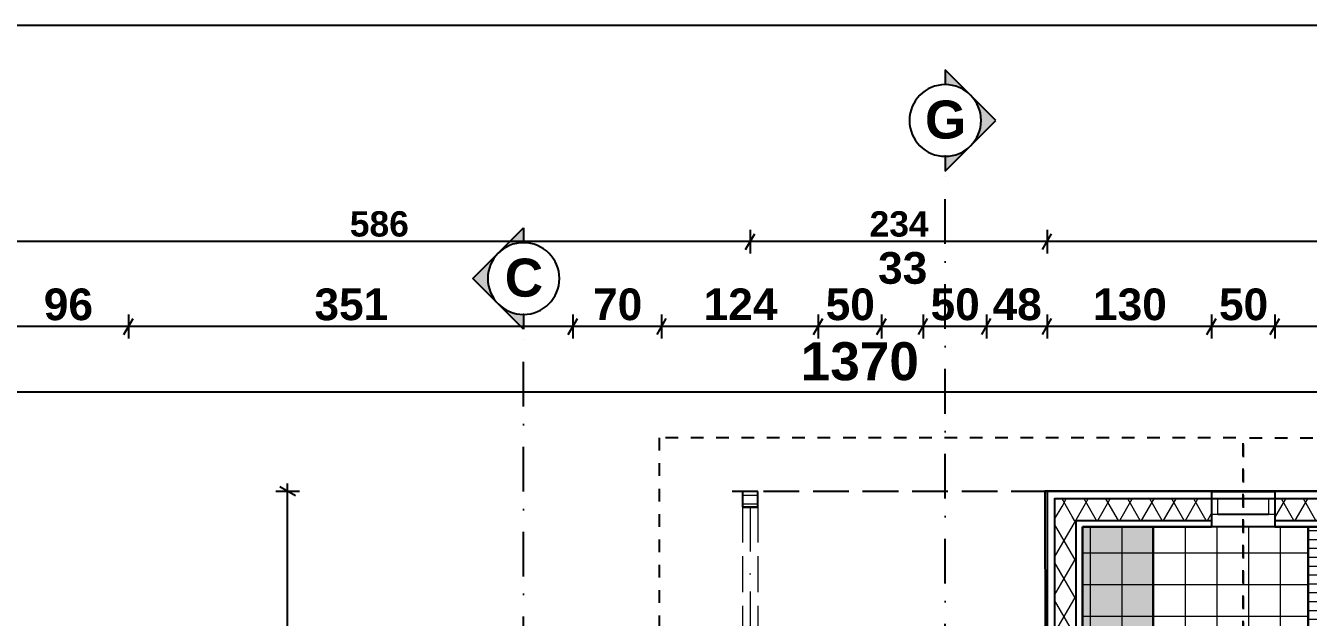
# Model space of a CAD drawing. Header units: millimetres. Extents: x -242231 to 419123, y -2399 to 525285.
# Drawn here: x -157106 to -146981, y 95833 to 100502 of the extents above; entities that cross this region are included whole.
import ezdxf

# ---------------------------------------------------------------- set-up
doc = ezdxf.new("R2010")
doc.units = ezdxf.units.MM
doc.set_wipeout_variables(frame=1)
for name, pattern in [('Dot & Dashed', [670.277762, 352.777767, -176.388884, 0, -141.111112]), ('Hidden Line', [391.222223, 282.222223, -109]), ('Short dashed', [200, 100, -100]), ('Wipeout_Contour', [1000, 0, -1000])]:
    doc.linetypes.add(name, pattern=pattern)
doc.layers.add('Walls', color=7, linetype='Continuous')
doc.styles.add('GENERATED_STYLE_1', font='swissb.ttf')
pattern_1 = [(0, (-154277.98, 76637.52), (0, 70), [])]
pattern_2 = [(60, (-154277.98, 76637.52), (-129.9038, 75), []), (120, (-154277.98, 76637.52), (129.9038, 75), [])]

# ---------------------------------------------------------------- blocks, each defined once
blk = doc.blocks.new('W Feature 1 10_8')
at = {"layer": 'Walls', "linetype": 'Continuous'}
for p, q in [((-250, 60), (250, 60)), ((250, -220), (-250, -220))]:
    blk.add_line(p, q, dxfattribs=at)
at = {"color": 254, "linetype": 'Wipeout_Contour', "lineweight": 0, "ltscale": 866.477528}
blk.add_wipeout([(-200, -120), (200, -120), (200, 0), (-200, 0)], dxfattribs=at).dxf.layer = 'Walls'
at = {"layer": 'Walls', "linetype": 'Continuous'}
for p, q in [((-250, 60), (-250, 0)), ((-250, 0), (-250, -120)), ((200, 0), (-200, 0)), ((250, 60), (250, 0)), ((250, 0), (250, -120)), ((-250, -120), (-250, -170)), ((-250, -170), (-250, -220)), ((-200, -120), (200, -120)), ((250, -120), (250, -170)), ((250, -170), (250, -220))]:
    blk.add_line(p, q, dxfattribs=at)
at = {"layer": 'Walls', "color": 102, "linetype": 'Continuous', "lineweight": 20}
for p, q in [((-200, 0), (-250, 0)), ((-200, -120), (-200, 0)), ((250, 0), (200, 0)), ((200, 0), (200, -120)), ((-250, -120), (-200, -120)), ((200, -120), (250, -120))]:
    blk.add_line(p, q, dxfattribs=at)
at = {"layer": 'Walls', "linetype": 'Continuous'}
for p in [(-250, 0), (250, 0)]:
    blk.add_point(p, dxfattribs=at)

msp = doc.modelspace()

# ---------------------------------------------------------------- hatches: boundary and pattern name
at = {"linetype": 'Continuous'}
for points in [[(-149847.16, 100036.26, -1), (-149847.16, 99470.575), (-149847.16, 99353.418), (-149447.16, 99753.418), (-149847.16, 100153.418)], [(-153175.806, 98788.875, 1), (-153175.806, 98223.189), (-153175.806, 98106.032), (-153575.806, 98506.032), (-153175.806, 98906.032)]]:
    msp.add_hatch(color=256, dxfattribs=at).paths.add_polyline_path(points, flags=0)
at = {"linetype": 'Continuous', "lineweight": 0}
h = msp.add_hatch(dxfattribs=at)
h.set_pattern_fill('BATT_INSULATION', color=1, style=0, pattern_type=2)
h.set_pattern_definition(pattern_2)
h.paths.add_polyline_path([(-148813.948, 96596.596), (-148983.948, 96766.574), (-148983.948, 96596.574)], flags=0)
h = msp.add_hatch(dxfattribs=at)
h.set_pattern_fill('BATT_INSULATION', color=1, style=0, pattern_type=2)
h.set_pattern_definition(pattern_2)
h.paths.add_polyline_path([(-148983.912, 96766.538), (-148813.948, 96596.596), (-148813.948, 96766.596), (-148983.912, 96766.574)], flags=0)
h = msp.add_hatch(dxfattribs=at)
h.set_pattern_fill('BATT_INSULATION', color=1, style=0, pattern_type=2)
h.set_pattern_definition(pattern_2)
h.paths.add_polyline_path([(-148813.948, 96596.596), (-147746.104, 96596.733), (-147746.126, 96766.733), (-148813.948, 96766.596)], flags=0)
h = msp.add_hatch(dxfattribs=at)
h.set_pattern_fill('BATT_INSULATION', color=1, style=0, pattern_type=2)
h.set_pattern_definition(pattern_2)
h.paths.add_polyline_path([(-146049.086, 96766.951), (-147246.126, 96766.797), (-147246.104, 96596.797), (-146049.064, 96596.951)], flags=0)
h = msp.add_hatch(dxfattribs=at)
h.set_pattern_fill('BATT_INSULATION', color=1, style=0, pattern_type=2)
h.set_pattern_definition(pattern_2)
h.paths.add_polyline_path([(-148983.948, 96596.574), (-148983.948, 94806.743), (-148813.948, 94806.743), (-148813.948, 96596.596)], flags=0)
msp.add_hatch(color=255, dxfattribs=at).paths.add_polyline_path([(-148763.937, 95592.967), (-148204.983, 95592.967), (-148204.983, 96546.674), (-148763.937, 96546.674)], flags=0)
at = {"linetype": 'Continuous', "lineweight": 15}
h = msp.add_hatch(dxfattribs=at)
h.set_pattern_fill('50__', color=251, style=0, pattern_type=2)
h.set_pattern_definition(pattern_1)
h.paths.add_polyline_path([(-146981.933, 94846.203), (-146861.933, 94846.235), (-146862.379, 96546.776), (-146982.379, 96546.745)], flags=0)

# ---------------------------------------------------------------- linework, layer by layer
at = {"linetype": 'Continuous'}
for p, q in [((-149447.16, 99753.418), (-149847.16, 100153.418)), ((-149847.16, 100153.418), (-149847.16, 100036.26)), ((-149847.16, 99353.418), (-149447.16, 99753.418)), ((-149847.16, 99470.575), (-149847.16, 99353.418)), ((-153575.806, 98506.032), (-153175.806, 98906.032)), ((-153175.806, 98906.032), (-153175.806, 98788.875)), ((-151423.579, 98735.014), (-151351.41, 98860.014)), ((-151423.579, 98735.014), (-151351.41, 98860.014)), ((-151387.494, 98891.264), (-151387.494, 98703.764)), ((-149080.032, 98735.014), (-149007.863, 98860.014)), ((-149080.032, 98735.014), (-149007.863, 98860.014)), ((-149043.948, 98891.264), (-149043.948, 98703.764)), ((-151387.494, 98797.514), (-157249.988, 98797.514)), ((-149043.948, 98797.514), (-151387.494, 98797.514)), ((-149043.948, 98797.514), (-151387.494, 98797.514)), ((-143547.142, 98797.514), (-149043.948, 98797.514)), ((-143547.142, 98797.514), (-149043.948, 98797.514)), ((-153175.806, 98106.032), (-153575.806, 98506.032)), ((-156294.512, 98221.438), (-156294.512, 98033.938)), ((-153175.806, 98223.189), (-153175.806, 98106.032)), ((-152786.535, 98221.438), (-152786.535, 98033.938)), ((-152086.535, 98221.438), (-152086.535, 98033.938)), ((-150850.662, 98221.438), (-150850.662, 98033.938)), ((-150350.662, 98221.438), (-150350.662, 98033.938)), ((-150022.706, 98221.438), (-150022.706, 98033.938)), ((-149522.706, 98221.438), (-149522.706, 98033.938)), ((-149043.948, 98221.438), (-149043.948, 98033.938)), ((-147746.133, 98221.438), (-147746.133, 98033.938)), ((-147246.133, 98221.438), (-147246.133, 98033.938)), ((-156294.512, 98127.688), (-157249.988, 98127.688)), ((-156330.596, 98065.188), (-156258.427, 98190.188)), ((-156330.596, 98065.188), (-156258.427, 98190.188)), ((-152786.535, 98127.688), (-156294.512, 98127.688)), ((-152786.535, 98127.688), (-156294.512, 98127.688)), ((-152786.535, 98127.688), (-156294.512, 98127.688)), ((-152822.619, 98065.188), (-152750.45, 98190.188)), ((-152822.619, 98065.188), (-152750.45, 98190.188)), ((-152086.535, 98127.688), (-152786.535, 98127.688)), ((-152122.619, 98065.188), (-152050.45, 98190.188)), ((-152122.619, 98065.188), (-152050.45, 98190.188)), ((-150850.662, 98127.688), (-152086.535, 98127.688)), ((-150850.662, 98127.688), (-152086.535, 98127.688)), ((-150886.747, 98065.188), (-150814.578, 98190.188)), ((-150886.747, 98065.188), (-150814.578, 98190.188)), ((-150350.662, 98127.688), (-150850.662, 98127.688)), ((-150350.662, 98127.688), (-150850.662, 98127.688)), ((-150386.747, 98065.188), (-150314.578, 98190.188)), ((-150386.747, 98065.188), (-150314.578, 98190.188)), ((-150022.706, 98127.688), (-150350.662, 98127.688)), ((-150022.706, 98127.688), (-150350.662, 98127.688)), ((-150022.706, 98127.688), (-150350.662, 98127.688)), ((-150058.791, 98065.188), (-149986.622, 98190.188)), ((-150058.791, 98065.188), (-149986.622, 98190.188)), ((-149522.706, 98127.688), (-150022.706, 98127.688)), ((-149522.706, 98127.688), (-150022.706, 98127.688)), ((-149558.791, 98065.188), (-149486.622, 98190.188)), ((-149558.791, 98065.188), (-149486.622, 98190.188)), ((-149043.948, 98127.688), (-149522.706, 98127.688)), ((-149080.032, 98065.188), (-149007.863, 98190.188)), ((-149080.032, 98065.188), (-149007.863, 98190.188)), ((-147746.133, 98127.688), (-149043.948, 98127.688)), ((-147746.133, 98127.688), (-149043.948, 98127.688)), ((-147782.218, 98065.188), (-147710.049, 98190.188)), ((-147782.218, 98065.188), (-147710.049, 98190.188)), ((-147246.133, 98127.688), (-147746.133, 98127.688)), ((-147246.133, 98127.688), (-147746.133, 98127.688)), ((-147282.218, 98065.188), (-147210.049, 98190.188)), ((-147282.218, 98065.188), (-147210.049, 98190.188)), ((-146049.094, 98127.688), (-147246.133, 98127.688)), ((-146049.094, 98127.688), (-147246.133, 98127.688)), ((-143547.142, 97609.551), (-157249.988, 97609.551)), ((-154944.459, 96826.567), (-155131.959, 96826.567)), ((-154975.709, 96790.482), (-155100.709, 96862.651)), ((-155038.209, 96826.567), (-155038.209, 96887.692)), ((-155038.209, 92422.806), (-155038.209, 96826.567)), ((-151327.578, 96825.919), (-151447.578, 96825.768)), ((-143547.142, 96827.344), (-149060.924, 96827.344)), ((-149060.924, 96827.344), (-149056.071, 92426.013)), ((-147746.133, 96826.733), (-149043.948, 96826.567)), ((-149043.948, 96826.567), (-149043.948, 96766.567)), ((-146049.094, 96826.951), (-147246.133, 96826.797)), ((-149043.948, 96766.567), (-149043.948, 94806.743)), ((-148983.948, 96766.574), (-148983.948, 96596.574)), ((-148813.948, 96766.596), (-148983.912, 96766.574)), ((-148983.912, 96766.574), (-148983.912, 96766.538)), ((-147746.126, 96766.733), (-148813.948, 96766.596)), ((-146049.086, 96766.951), (-147246.126, 96766.797)), ((-148983.948, 96596.574), (-148983.948, 94806.743)), ((-148813.948, 96596.596), (-147746.104, 96596.733)), ((-148813.948, 94806.743), (-148813.948, 96596.596)), ((-147246.104, 96596.797), (-146049.064, 96596.951)), ((-148763.948, 96546.603), (-147746.098, 96546.733)), ((-146982.235, 96546.665), (-148763.948, 96546.665)), ((-148763.948, 96546.665), (-148763.948, 92145.372)), ((-148763.948, 94806.743), (-148763.948, 96546.603)), ((-148204.983, 96546.674), (-148763.937, 96546.674)), ((-148763.937, 96546.674), (-148763.937, 95592.967)), ((-148204.983, 95592.967), (-148204.983, 96546.674)), ((-147246.098, 96546.797), (-146049.058, 96546.951)), ((-146862.379, 96546.776), (-146982.379, 96546.745)), ((-146982.379, 96546.745), (-146981.933, 94846.203)), ((-146982.235, 91044.083), (-146982.235, 96546.665))]:
    msp.add_line(p, q, dxfattribs=at)
at = {"linetype": 'Dot & Dashed'}
for p, q in [((-149847.16, 77328.26), (-149847.16, 99353.418)), ((-153175.806, 77385.176), (-153175.806, 98106.032))]:
    msp.add_line(p, q, dxfattribs=at)
at = {"linetype": 'Hidden Line'}
msp.add_line((-149043.948, 96826.567), (-151528.565, 96825.779), dxfattribs=at)
at = {"color": 251, "linetype": 'Continuous', "lineweight": 13}
msp.add_line((-151327.578, 96825.919), (-151327.57, 96819.309), dxfattribs=at)
at = {"color": 251, "linetype": 'Continuous', "lineweight": 18}
for p, q in [((-148704.071, 96546.665), (-148704.071, 90945.397)), ((-148454.071, 96546.665), (-148454.071, 88503.034)), ((-148204.071, 96546.665), (-148204.071, 88503.033)), ((-147954.071, 96546.665), (-147954.071, 88503.032)), ((-147704.071, 96546.665), (-147704.071, 88503.031)), ((-147454.071, 96546.665), (-147454.071, 88503.029)), ((-147204.071, 96546.665), (-147204.071, 88503.028)), ((-146982.235, 96338.401), (-148763.948, 96338.401)), ((-146982.235, 96088.401), (-148763.948, 96088.401)), ((-146982.235, 95838.401), (-148763.948, 95838.401))]:
    msp.add_line(p, q, dxfattribs=at)
at = {"linetype": 'Continuous', "flags": 128}
msp.add_lwpolyline([(-136383.756, 100501.68), (-164927.578, 100501.68), (-164927.578, 81944.39), (-159382.09, 81944.39), (-159382.34, 81925.064), (-159382.34, 73533.621)], dxfattribs=at)
msp.add_lwpolyline([(-143607.344, 96766.576), (-148983.951, 96766.576), (-148983.951, 92361.473), (-157190.059, 92361.473), (-157190.059, 88282.403), (-148986.684, 88282.403), (-148986.684, 80187.934), (-143607.344, 80187.934)], close=True, dxfattribs=at)
at = {"linetype": 'Continuous'}
for centre, start, end in [((-149847.16, 99753.418), 90, 270), ((-149847.16, 99753.418), 270, 90), ((-153175.806, 98506.032), 90, 270), ((-153175.806, 98506.032), 270, 90)]:
    msp.add_arc(centre, 282.843, start, end, dxfattribs=at)
for p in [(-149847.16, 99470.575), (-153175.806, 98223.189)]:
    msp.add_point(p, dxfattribs=at)

# ---------------------------------------------------------------- texts
at = {"linetype": 'Continuous', "char_height": 300, "attachment_point": 7, "style": 'GENERATED_STYLE_1'}
for s, insert in [('{G}', (-150007.172, 99606.367)), ('{C}', (-153324.367, 98358.982))]:
    msp.add_mtext(s, dxfattribs=dict(at, insert=insert))
at = {"attachment_point": 1, "style": 'GENERATED_STYLE_1'}
for s, insert, char_height in [('{586}', (-154547.558, 99037.514), 200), ('{234}', (-150444.538, 99037.514), 200), ('{33}', (-150377.365, 98715.188), 250), ('{96}', (-156962.931, 98427.688), 250), ('{351}', (-154826.544, 98427.688), 250), ('{70}', (-152627.216, 98427.688), 250), ('{124}', (-151754.62, 98427.688), 250), ('{50}', (-150791.344, 98427.688), 250), ('{50}', (-149963.387, 98427.688), 250), ('{48}', (-149474.008, 98427.688), 250), ('{130}', (-148681.062, 98427.688), 250), ('{50}', (-147686.815, 98427.688), 250), ('{1370}', (-150987.723, 98003.836), 300)]:
    msp.add_mtext(s, dxfattribs=dict(at, insert=insert, char_height=char_height))

# ---------------------------------------------------------------- next in the draw order: block references
at = {"color": 21, "linetype": 'Continuous', "lineweight": 18, "rotation": 0.00735064263428947}
msp.add_blockref('W Feature 1 10_8', (-147496.126, 96766.765), dxfattribs=at)

# ---------------------------------------------------------------- next in the draw order: wipeouts: each hides what was drawn before it
at = {"color": 254, "linetype": 'Wipeout_Contour', "lineweight": 0, "ltscale": 81088.957345}
msp.add_wipeout([(-151447.428, 96705.766), (-151447.42, 96699.157), (-151327.42, 96699.307), (-151327.428, 96705.916)], dxfattribs=at)

# ---------------------------------------------------------------- next in the draw order: hatches: boundary and pattern name
at = {"linetype": 'Continuous', "lineweight": 0}
h = msp.add_hatch(dxfattribs=at)
h.set_pattern_fill('50__', color=1, style=0, pattern_type=2)
h.set_pattern_definition(pattern_1)
h.paths.add_polyline_path([(-151327.428, 96705.916), (-151327.578, 96825.919), (-151447.578, 96825.768), (-151447.428, 96705.766)], flags=0)

# ---------------------------------------------------------------- next in the draw order: linework, layer by layer
at = {"linetype": 'Continuous'}
for p, q in [((-151447.578, 96825.768), (-151447.428, 96705.766)), ((-151327.428, 96705.916), (-151327.578, 96825.919)), ((-151447.428, 96705.766), (-151327.428, 96705.916))]:
    msp.add_line(p, q, dxfattribs=at)
at = {"color": 251, "linetype": 'Hidden Line', "lineweight": 13}
for p, q in [((-151447.428, 96705.843), (-151447.524, 92429.075)), ((-151447.428, 96705.843), (-151327.428, 96705.84)), ((-151327.428, 96705.84), (-151327.524, 92429.073))]:
    msp.add_line(p, q, dxfattribs=at)
at = {"color": 251, "linetype": 'Continuous', "lineweight": 13}
for p, q in [((-151447.428, 96705.766), (-151447.42, 96699.157)), ((-151447.42, 96699.157), (-151327.42, 96699.307)), ((-151327.428, 96705.916), (-151327.42, 96699.307))]:
    msp.add_line(p, q, dxfattribs=at)
at = {"color": 251, "linetype": 'Dot & Dashed', "lineweight": 18}
msp.add_line((-151387.428, 96705.841), (-151387.524, 92429.074), dxfattribs=at)
at = {"linetype": 'Short dashed', "flags": 128}
for points in [[(-152104.774, 97247.998), (-152104.774, 93073.391), (-148628.75, 89611.577), (-152135.399, 86119.134), (-152135.399, 79546.848), (-147496.403, 79546.848), (-147496.403, 97247.998)], [(-142946.514, 97246.964), (-147496.403, 97246.964), (-147496.403, 79543.241), (-142946.514, 79543.241)]]:
    msp.add_lwpolyline(points, close=True, dxfattribs=at)

doc.saveas('drawing.dxf')
